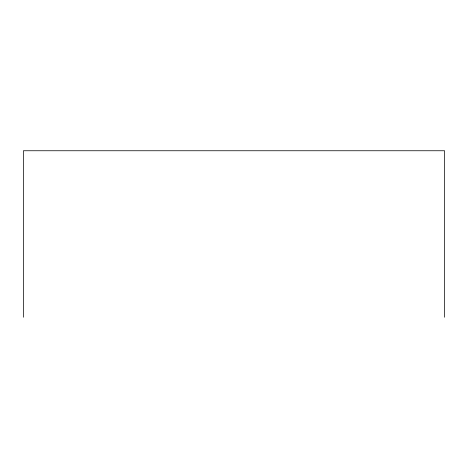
<?xml version="1.0" encoding="UTF-8"?>
<svg xmlns="http://www.w3.org/2000/svg" width="468" height="468" viewBox="0 0 468 468"><rect width="100%" height="100%" fill="white"/><g stroke="black" fill="none" stroke-linecap="round" stroke-linejoin="round"><path stroke-width="0.7" d="M444.6 317.251L444.6 150.749L23.4 150.749L23.4 317.251"/></g></svg>
